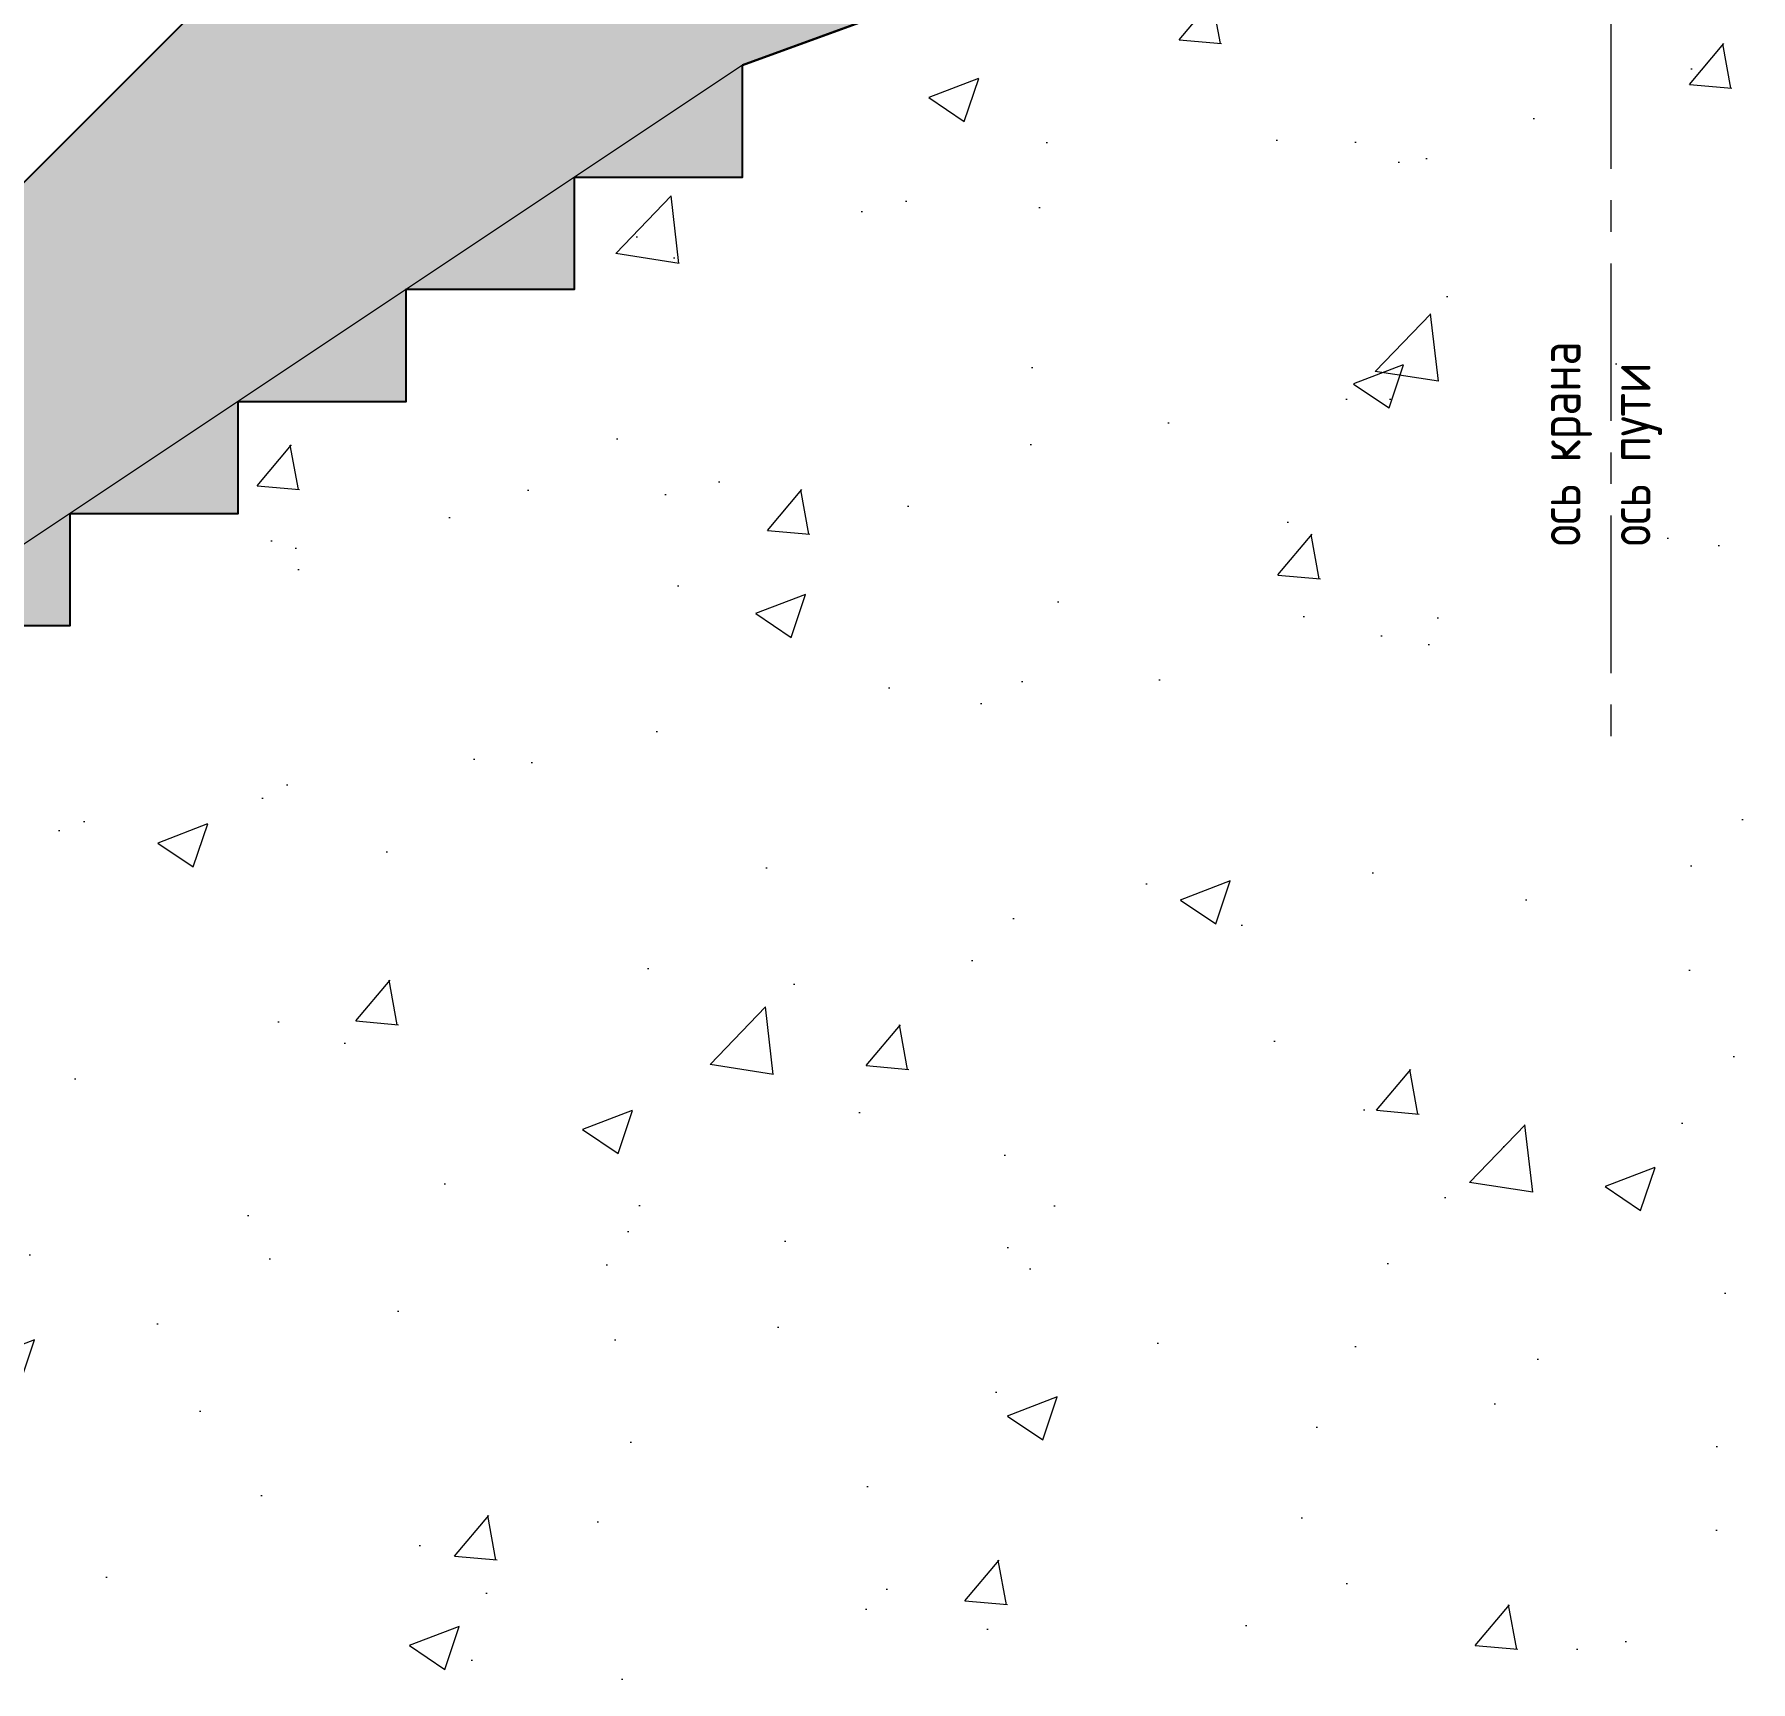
# Model space of a CAD drawing. Extents: x -47970 to 37163, y -191118 to -99096.
# Drawn here: x 28173 to 34300, y -159461 to -153581 of the extents above; entities that cross this region are included whole.
import ezdxf

# ---------------------------------------------------------------- set-up
doc = ezdxf.new("R2010")
doc.units = 0
doc.header["$LTSCALE"] = 45
doc.header["$MEASUREMENT"] = 0
doc.linetypes.add('CENTER', pattern=[2, 1.25, -0.25, 0.25, -0.25])
doc.linetypes.add('HIDDEN', pattern=[9.524999999999999, 6.35, -3.175])
doc.layers.get('0').update_dxf_attribs({"linetype": 'CONTINUOUS'})
for name, color, linetype, lineweight in [('второстепенные', 7, 'CONTINUOUS', 25), ('невидимые', 7, 'HIDDEN', 18), ('оси', 7, 'CENTER', 13), ('текст', 7, 'CONTINUOUS', 18), ('штриховка', 7, 'CONTINUOUS', 9)]:
    doc.layers.add(name, color=color, linetype=linetype, lineweight=lineweight)
doc.styles.add('ГОСТ 2.304', font='CS_Gost2304.shx')

msp = doc.modelspace()

# ---------------------------------------------------------------- hatches: boundary and pattern name
h = msp.add_hatch()
h.set_pattern_fill('AR-CONC', scale=2, angle=40, style=0)
h.set_pattern_definition([(90, (-1900534.26738373, -814397.148370533), (299.6140000000001, 209.792), [38.1, -419.1]), (35.00000000000004, (-1900534.26738373, -814397.148370533), (-299.6140000090971, 247.4080000005481), [30.48, -335.28116834]), (140.4514447, (-1900509.29962975, -814379.665760979), (9.266435085919511e-06, 457.1999874507843), [32.3800176, -356.1804892]), (86.1842, (-1900599.574604874, -814319.3182551123), (469.3657607979472, 284.0799140850408), [57.15, -628.65]), (136.63555761, (-1900560.460857362, -814295.6449128771), (45.63934091890718, 684.2796873744336), [48.57004627999991, -534.2712163199986]), (31.18415117000001, (-1900599.574604874, -814319.3182551123), (45.63934095522023, 684.2796873730811), [45.71993414, -502.91946384]), (61, (-1900544.332741878, -814306.1221733952), (363.7563284507673, 38.23233072457188), [38.1, -419.1]), (6.000000000000059, (-1900544.332741878, -814306.1221733952), (-142.1012841751886, 361.6434920255061), [30.47999999999996, -335.2799999999993]), (111.451445, (-1900514.01971445, -814302.9361459205), (221.6550425354733, 399.8758237719885), [32.38001759999992, -356.1798751999993]), (77.5, (-1900534.26738373, -814397.148370533), (-103.9698479342228, 133.5164671344122), [0, -331.216, 0, -340.36, 0, -336.55]), (47.5, (-1900534.26738373, -814397.148370533), (-26.41600213451466, 239.3872475858923), [0, -194.056, 0, -323.596, 0, -128.27]), (7.499999999999998, (-1900621.047962424, -814469.9659221089), (215.101575248667, 165.5349641232995), [0, -127, 0, -396.24, 0, -525.78]), (357.5000000000001, (-1900659.963020135, -814502.6195326808), (194.2594057409798, 229.3868491840832), [0, -165.1, 0, -263.144, 0, -373.38])])
h.paths.add_polyline_path([(28901.00388260814, -154890.8297324111), (29501.00388260814, -154890.8297324111), (29501.00388260791, -154490.8297324112), (30101.00388260814, -154490.8297324113), (30101.00388260814, -154090.8297324112), (30701.00388260814, -154090.8297324111), (30701.00388260814, -153690.8297324112), (31460.53461455088, -153413.9143574646), (31800.42323816498, -153289.9952299168), (31924.30150292045, -153244.8307689017), (29000.06507335976, -153244.8307689017), (24260.19056433602, -157984.7052779256), (24154.06610985077, -158090.8297324108), (24701.00388260814, -158090.8297324108), (24701.00388260814, -157690.8297324108), (25301.00388260814, -157690.829732411), (25301.00388260814, -157290.8297324108), (25901.00388260814, -157290.829732411), (25901.00388260791, -156890.829732411), (26501.00388260814, -156890.829732411), (26501.00388260814, -156490.829732411), (27101.00388260814, -156490.829732411), (27101.00388260814, -156090.829732411), (27701.00388260814, -156090.829732411), (27701.00388260791, -155690.8297324111), (28301.00388260814, -155690.8297324111), (28301.00388260814, -155290.8297324111), (28901.00388260814, -155290.8297324111)])
at = {"layer": 'штриховка'}
h = msp.add_hatch(dxfattribs=at)
h.set_pattern_fill('AR-CONC', color=256, scale=10)
h.set_pattern_definition([(49.99999999999999, (-1885639.382893264, -824168.7074953848), (1821.84668996004, -159.3908553890309), [190.5, -2095.5]), (355, (-1885639.382893264, -824168.7074953848), (-352.4342142496934, 1910.568452390351), [152.4, -1676.4058417]), (100.4514447, (-1885487.562823264, -824181.9900303849), (1469.412470903533, 1751.177519121951), [161.900088, -1780.902446]), (46.18420000000002, (-1885639.382893264, -823660.7074953848), (2710.790408921299, -420.4232793272715), [285.7499999999994, -3143.249999999995]), (96.63555760999992, (-1885413.483893264, -823695.7424953848), (2374.04134051503, 2474.261245977215), [242.8502314, -2671.3560816]), (351.1841511700001, (-1885639.382893264, -823660.7074953848), (2374.04134064977, 2474.261245855327), [228.5996707, -2514.5973192]), (21, (-1885385.382893264, -823787.7074953848), (1516.143912691325, -1022.651981870876), [190.5, -2095.5]), (326.0000000000001, (-1885385.382893264, -823787.7074953848), (618.0202834764707, 1841.879661223193), [152.4, -1676.4]), (71.45144499999999, (-1885259.037567264, -823872.9284943847), (2134.164192787161, 819.2276888590525), [161.900088, -1780.899376]), (37.50000000000001, (-1885639.382893264, -824168.7074953848), (30.88603250591817, 845.550388731531), [0, -1656.08, 0, -1701.8, 0, -1682.75]), (7.499999999999999, (-1885639.382893264, -824168.7074953848), (668.1966251030575, 1001.805748181195), [0, -970.28, 0, -1617.98, 0, -641.35]), (327.5, (-1886205.802893264, -824168.7074953848), (1355.905951668714, -57.28743992673444), [0, -635, 0, -1981.2, 0, -2628.9]), (317.5, (-1886459.802893264, -824168.7074953848), (1481.29181386018, 254.2649103333303), [0, -825.5, 0, -1315.72, 0, -1866.9])])
h.paths.add_polyline_path([(34300.06534649199, -153143.3232341415), (32220.06534649385, -153136.998982518), (31300.06534649199, -153472.4194391725), (31300.06534649199, -153690.8297324112), (30701.00388260814, -153690.8297324112), (30701.00388260814, -154090.8297324111), (30101.00388260814, -154090.8297324112), (30101.00388260814, -154490.8297324113), (29501.00388260791, -154490.8297324112), (29501.00388260814, -154890.8297324111), (28901.00388260814, -154890.8297324111), (28901.00388260814, -155290.8297324111), (28301.00388260814, -155290.8297324111), (28301.00388260814, -155690.8297324111), (27701.00388260791, -155690.8297324111), (27701.00388260814, -156090.829732411), (27101.00388260814, -156090.829732411), (27101.00388260814, -156490.829732411), (26501.00388260814, -156490.829732411), (26501.00388260814, -156890.829732411), (25901.00388260791, -156890.829732411), (25901.00388260814, -157290.829732411), (25301.00388260814, -157290.8297324108), (25301.00388260814, -157690.829732411), (24701.00388260814, -157690.8297324108), (24701.00388260814, -158090.8297324108), (24101.00388260814, -158090.8297324108), (22046.33040253026, -159460.6120524625), (34300.06534649199, -159460.6120524625)])

# ---------------------------------------------------------------- linework, layer by layer
at = {"layer": 'второстепенные', "ltscale": 1000}
for points in [[(34299.77575365477, -153143.3223536328), (32220.06534649385, -153136.998982518), (30701.00388260814, -153690.8297324112), (30701.00388260814, -153690.8297324112)], [(27701.00388260791, -155690.8297324111), (28301.00388260814, -155690.8297324111), (28301.00388260814, -155290.8297324111), (28901.00388260814, -155290.8297324111), (28901.00388260814, -154890.8297324111), (29501.00388260814, -154890.8297324111), (29501.00388260791, -154490.8297324112), (30101.00388260814, -154490.8297324113), (30101.00388260814, -154090.8297324112), (30701.00388260814, -154090.8297324111), (30701.00388260814, -153690.8297324112), (31460.53461455088, -153413.9143574646), (31800.42323816498, -153289.9952299168), (31924.30150292045, -153244.8307689017), (31924.30150292045, -153244.8307689017), (29000.06507335976, -153244.8307689017), (24260.19056433602, -157984.7052779256)], [(24101.00388260814, -158090.8297324108), (24701.00388260814, -158090.8297324108), (24701.00388260814, -157690.829732411), (25301.00388260814, -157690.8297324108), (25301.00388260814, -157290.8297324108), (25901.00388260814, -157290.829732411), (25901.00388260814, -156890.829732411), (26501.00388260814, -156890.829732411), (26501.00388260814, -156490.829732411), (27101.00388260814, -156490.829732411), (27101.00388260814, -156090.829732411), (27701.00388260814, -156090.829732411), (27701.00388260814, -155690.8297324111), (28301.00388260814, -155690.8297324111), (28301.00388260814, -155290.8297324111), (28901.00388260814, -155290.8297324111), (28901.00388260814, -154890.8297324111), (29501.00388260814, -154890.8297324111), (29501.00388260814, -154490.8297324112), (30101.00388260814, -154490.8297324111), (30101.00388260814, -154090.8297324112), (30701.00388260814, -154090.8297324111), (30701.00388260814, -153690.8297324112)]]:
    msp.add_lwpolyline(points, dxfattribs=at)
at = {"layer": 'невидимые', "ltscale": 50}
msp.add_lwpolyline([(30701.00388260814, -153690.8297324112), (24101.00388260814, -158090.8297324108)], dxfattribs=at)
at = {"layer": 'оси', "color": 30, "ltscale": 10, "true_color": 0xff8000}
msp.add_line((33800.90962047689, -150798.2136072532), (33800.90962047689, -156166.2136072532), dxfattribs=at)

# ---------------------------------------------------------------- texts
at = {"layer": 'текст', "ltscale": 1000, "insert": (33542.74546832399, -155407.9408133524), "char_height": 150, "attachment_point": 1, "rotation": 90, "style": 'ГОСТ 2.304'}
msp.add_mtext_dynamic_manual_height_columns('ось крана\\Pось пути', width=2269.413756721537, gutter_width=2500, heights=[0], dxfattribs=at)

doc.saveas('drawing.dxf')
